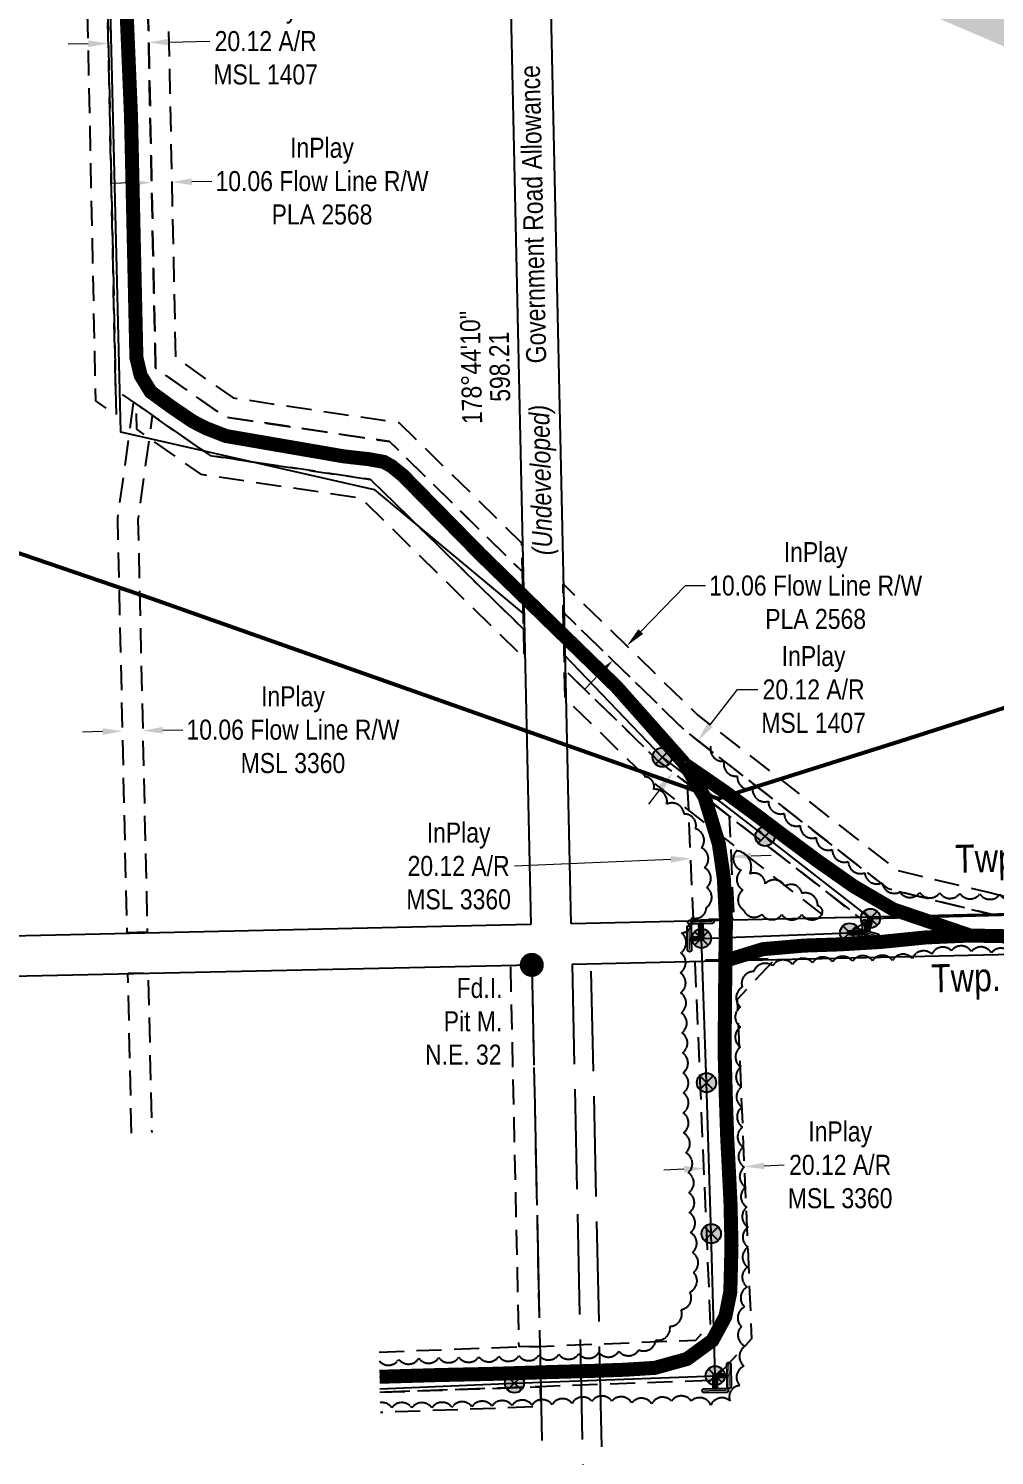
# Model space of a CAD drawing. Extents: x 601495 to 607119, y 5883555 to 5886722.
# Drawn here: x 605808 to 606290, y 5884890 to 5885603 of the extents above; entities that cross this region are included whole.
import ezdxf
from ezdxf.enums import TextEntityAlignment as Align

# ---------------------------------------------------------------- set-up
doc = ezdxf.new("R2010")
doc.units = 0
doc.header["$LTSCALE"] = 5
doc.header["$PDMODE"] = 34
doc.header["$PDSIZE"] = 0.03
for name, pattern in [('0', [1, 1, 0]), ('DASHDOT2', [12.7, 6.35, -3.175, 0, -3.175]), ('foc-ACCESSROAD', [3.75, 2.5, -1.25]), ('foc-FLOWLINE', [3.75, 2.5, -1.25]), ('foc-UNSURVEYED', [12.5, 10, -2.5]), ('POWERLINE5', [7.8, 2.4, -0.6, 0.6, -0.6, 0.6, -0.6, 2.4])]:
    doc.linetypes.add(name, pattern=pattern)
doc.layers.get('Defpoints').update_dxf_attribs({"color": 9})
for name, color, linetype in [('AS-POWER', 104, 'foc-POWER'), ('AS-POWER-EXISTING', 72, 'POWERLINE5'), ('AS-ROADS', 254, 'Continuous'), ('AS-SYMBOL', 7, 'Continuous'), ('AS-WILDLIFE', 131, 'DASHDOT2'), ('C-AR', 13, 'foc-ACCESSROAD'), ('C-FLOWLINE', 13, 'foc-FLOWLINE'), ('C-WS', 13, 'foc-ACCESSROAD'), ('D-TXT', 6, 'Continuous'), ('F-EZE', 190, 'foc-FLOWLINE'), ('L-BD', 7, 'Continuous'), ('L-MON', 1, 'Continuous'), ('L-MON-T', 1, 'Continuous'), ('L-ROAD-T', 7, 'Continuous'), ('L-SEC', 7, 'Continuous'), ('L-USEC', 7, 'foc-UNSURVEYED'), ('P-BUFFER-H 30m', 51, 'Continuous'), ('T-BUSH', 110, '0')]:
    doc.layers.add(name, color=color, linetype=linetype)
for name, color, linetype, lineweight in [('C-AR-T', 13, 'Continuous', 9), ('C-FLOWLINE-T', 13, 'Continuous', 9), ('T-TEXT', 48, 'Continuous', 18)]:
    doc.layers.add(name, color=color, linetype=linetype, lineweight=lineweight)
doc.styles.add('80CG', font='ARIALN.TTF', dxfattribs={"height": 10})
doc.styles.add('80L', font='ARIALN.TTF', dxfattribs={"height": 10})
doc.styles.add('80LS', font='ARIALNI.TTF', dxfattribs={"height": 10})
doc.styles.add('foc-LtypeFont', font='ARIALN.TTF', dxfattribs={"height": 7.35})
doc.linetypes.add('foc-POWER', pattern='A,6,-1,["P",foc-LtypeFont,S=0.2,R=0,X=-0.625,Y=-0.75],-1.24,4', length=12.24)
doc.dimstyles.new('Compass 5 000', dxfattribs={"dimscale": 5, "dimtxt": 9, "dimasz": 2, "dimexe": 0.2, "dimexo": 0.0625, "dimgap": 0.5, "dimtad": 0, "dimtih": 1, "dimtoh": 1, "dimzin": 0, "dimdsep": 46, "dimtxsty": '80CG', "dimcen": 0.1, "dimse1": 1, "dimse2": 1, "dimclrd": 256, "dimclrt": 256, "dimaunit": 1, "dimadec": 4, "dimazin": 0, "dimtfac": 0.06, "dimtofl": 0, "dimtmove": 0, "dimatfit": 1, "dimfxl": 0.2, "dimtolj": 1, "dimtzin": 0, "dimlwd": -1, "dimarcsym": 0})

# ---------------------------------------------------------------- blocks, each defined once
blk = doc.blocks.new('*D394')
at = {"layer": 'C-AR-T', "transparency": 16777216}
for p, q in [((606135.22, 5885032.98), (606125.23, 5885032.55)), ((606175.3, 5885034.69), (606185.29, 5885035.12))]:
    blk.add_line(p, q, dxfattribs=at)
for points in [[(606135.15, 5885034.65), (606135.29, 5885031.32), (606145.21, 5885033.41)], [(606175.23, 5885036.35), (606175.37, 5885033.02), (606165.31, 5885034.26)]]:
    blk.add_solid(points, dxfattribs=at)
at = {"layer": 'Defpoints', "color": 0, "transparency": 16777216}
for p in [(606165.11, 5885038.95), (606145.01, 5885038.09), (606165.31, 5885034.26)]:
    blk.add_point(p, dxfattribs=at)
at = {"layer": 'C-AR-T', "transparency": 16777216, "insert": (606213.2, 5885035.12), "char_height": 10, "attachment_point": 5, "style": '80CG'}
blk.add_mtext('\\A1;InPlay\\P20.12 A/R\\PMSL 3360', dxfattribs=at)
blk = doc.blocks.new('*D416')
at = {"layer": 'C-AR-T', "transparency": 16777216}
for p, q in [((606148.32, 5885254.87), (606162.02, 5885272.47)), ((606162.02, 5885272.47), (606172.02, 5885272.47)), ((606123.66, 5885223.21), (606117.52, 5885215.32))]:
    blk.add_line(p, q, dxfattribs=at)
for points in [[(606147.01, 5885255.9), (606149.64, 5885253.85), (606142.18, 5885246.98)], [(606122.35, 5885224.23), (606124.98, 5885222.18), (606129.81, 5885231.1)]]:
    blk.add_solid(points, dxfattribs=at)
at = {"layer": 'Defpoints', "color": 0, "transparency": 16777216}
for p in [(606142.18, 5885246.98), (606143.64, 5885245.84), (606131.27, 5885229.96)]:
    blk.add_point(p, dxfattribs=at)
at = {"layer": 'C-AR-T', "transparency": 16777216, "insert": (606199.94, 5885272.47), "char_height": 10, "attachment_point": 5, "style": '80CG'}
blk.add_mtext('\\A1;InPlay\\P20.12 A/R\\PMSL 1407', dxfattribs=at)
blk = doc.blocks.new('*D417')
at = {"layer": 'C-AR-T', "transparency": 16777216}
for p, q in [((605837.88, 5885594.93), (605827.88, 5885594.72)), ((605878, 5885595.78), (605898.5, 5885596.21))]:
    blk.add_line(p, q, dxfattribs=at)
for points in [[(605837.85, 5885596.6), (605837.92, 5885593.26), (605847.88, 5885595.14)], [(605877.97, 5885597.44), (605878.04, 5885594.11), (605868.01, 5885595.57)]]:
    blk.add_solid(points, dxfattribs=at)
at = {"layer": 'Defpoints', "color": 0, "transparency": 16777216}
for p in [(605847.84, 5885596.95), (605867.97, 5885597.37), (605868.01, 5885595.57)]:
    blk.add_point(p, dxfattribs=at)
at = {"layer": 'C-AR-T', "transparency": 16777216, "insert": (605926.41, 5885596.21), "char_height": 10, "attachment_point": 5, "style": '80CG'}
blk.add_mtext('\\A1;InPlay\\P20.12 A/R\\PMSL 1407', dxfattribs=at)
blk = doc.blocks.new('*D419')
at = {"layer": 'C-FLOWLINE-T', "transparency": 16777216}
for p, q in [((605844.99, 5885251.5), (605834.99, 5885251.27)), ((605875.04, 5885252.18), (605885.04, 5885252.4))]:
    blk.add_line(p, q, dxfattribs=at)
for points in [[(605844.95, 5885253.17), (605845.03, 5885249.83), (605854.99, 5885251.73)], [(605875, 5885253.84), (605875.08, 5885250.51), (605865.04, 5885251.95)]]:
    blk.add_solid(points, dxfattribs=at)
at = {"layer": 'Defpoints', "color": 0, "transparency": 16777216}
for p in [(605854.4, 5885278.03), (605864.45, 5885278.26), (605865.04, 5885251.95)]:
    blk.add_point(p, dxfattribs=at)
at = {"layer": 'C-FLOWLINE-T', "transparency": 16777216, "insert": (605940.04, 5885252.4), "char_height": 10, "attachment_point": 5, "style": '80CG'}
blk.add_mtext('\\A1;InPlay\\P10.06 Flow Line R/W\\PMSL 3360', dxfattribs=at)
blk = doc.blocks.new('*D420')
at = {"layer": 'C-AR-T', "transparency": 16777216}
for p, q in [((606168.71, 5885189.4), (606178.7, 5885189.82)), ((606128.63, 5885187.69), (606050.63, 5885184.36))]:
    blk.add_line(p, q, dxfattribs=at)
for points in [[(606128.55, 5885189.35), (606128.7, 5885186.02), (606138.62, 5885188.11)], [(606168.64, 5885191.06), (606168.78, 5885187.73), (606158.72, 5885188.97)]]:
    blk.add_solid(points, dxfattribs=at)
at = {"layer": 'Defpoints', "color": 0, "transparency": 16777216}
for p in [(606158.72, 5885188.97), (606138.96, 5885179.99), (606159.06, 5885180.84)]:
    blk.add_point(p, dxfattribs=at)
at = {"layer": 'C-AR-T', "transparency": 16777216, "insert": (606022.73, 5885184.36), "char_height": 10, "attachment_point": 5, "style": '80CG'}
blk.add_mtext('\\A1;InPlay\\P20.12 A/R\\PMSL 3360', dxfattribs=at)
blk = doc.blocks.new('*D421')
at = {"layer": 'C-FLOWLINE-T', "transparency": 16777216}
for p, q in [((606113.67, 5885301.46), (606135.97, 5885324.37)), ((606135.97, 5885324.37), (606145.97, 5885324.37)), ((606092.69, 5885279.93), (606085.71, 5885272.76))]:
    blk.add_line(p, q, dxfattribs=at)
for points in [[(606112.47, 5885302.63), (606114.86, 5885300.3), (606106.69, 5885294.3)], [(606091.49, 5885281.09), (606093.88, 5885278.76), (606099.67, 5885287.09)]]:
    blk.add_solid(points, dxfattribs=at)
at = {"layer": 'Defpoints', "color": 0, "transparency": 16777216}
for p in [(606106.69, 5885294.3), (606124.7, 5885276.75), (606117.68, 5885269.54)]:
    blk.add_point(p, dxfattribs=at)
at = {"layer": 'C-FLOWLINE-T', "transparency": 16777216, "insert": (606200.97, 5885324.37), "char_height": 10, "attachment_point": 5, "style": '80CG'}
blk.add_mtext('\\A1;InPlay\\P10.06 Flow Line R/W\\PPLA 2568', dxfattribs=at)
blk = doc.blocks.new('*D422')
at = {"layer": 'C-FLOWLINE-T', "transparency": 16777216}
for p, q in [((605859.48, 5885525.45), (605849.48, 5885525.24)), ((605889.54, 5885526.09), (605899.54, 5885526.3))]:
    blk.add_line(p, q, dxfattribs=at)
for points in [[(605859.45, 5885527.12), (605859.52, 5885523.79), (605869.48, 5885525.66)], [(605889.51, 5885527.75), (605889.58, 5885524.42), (605879.54, 5885525.88)]]:
    blk.add_solid(points, dxfattribs=at)
at = {"layer": 'Defpoints', "color": 0, "transparency": 16777216}
for p in [(605869.46, 5885526.54), (605879.53, 5885526.75), (605879.54, 5885525.88)]:
    blk.add_point(p, dxfattribs=at)
at = {"layer": 'C-FLOWLINE-T', "transparency": 16777216, "insert": (605954.54, 5885526.3), "char_height": 10, "attachment_point": 5, "style": '80CG'}
blk.add_mtext('\\A1;InPlay\\P10.06 Flow Line R/W\\PPLA 2568', dxfattribs=at)
blk = doc.blocks.new('fdia')
at = {"color": 255, "const_width": 1}
blk.add_lwpolyline([(-0.5, 0, 1), (0.5, 0, 1)], format="xyb", close=True, dxfattribs=at)
blk = doc.blocks.new('Fdiaa')
blk.add_blockref('fdia', (0, 0))
blk = doc.blocks.new('fdib')
at = {"color": 1, "const_width": 1.6}
blk.add_lwpolyline([(-0.4, 0, 1), (0.4, 0, 1)], format="xyb", close=True, dxfattribs=at)
at = {"color": 1}
blk.add_circle((0, 0), 0.8, dxfattribs=at)
blk = doc.blocks.new('Fdibb')
blk.add_blockref('fdib', (0, 0))
blk = doc.blocks.new('fdicc')
for name in ['Fdibb', 'Fdiaa']:
    blk.add_blockref(name, (0, 0))
blk = doc.blocks.new('FDI')
blk.add_blockref('fdicc', (0, 0))
blk = doc.blocks.new('POWERPOLE')
h = blk.add_hatch(color=255)
edge = h.paths.add_edge_path()
edge.add_arc((0, 0), 0.96, 0, 360)
at = {"linetype": 'Continuous'}
for p, q in [((0.68, -0.68), (-0.68, 0.68)), ((-0.68, -0.68), (0.68, 0.68))]:
    blk.add_line(p, q, dxfattribs=at)
blk.add_circle((0, 0), 0.96, dxfattribs=at)
blk = doc.blocks.new('*U444')
h = blk.add_hatch(color=255)
h.dxf.hatch_style = 1
edge = h.paths.add_edge_path()
edge.add_arc((-1.49, 0.01), 0.2, 89.7849, 269.7849, ccw=False)
edge.add_line((-1.49, 0.21), (-0.2, 0.2))
edge.add_line((-0.2, 0.2), (-0.2, -0.2))
edge.add_line((-0.2, -0.2), (-1.49, -0.19))
h = blk.add_hatch(color=255)
h.dxf.hatch_style = 1
edge = h.paths.add_edge_path()
edge.add_arc((0, -1.1), 0.2, 179.7849, 359.7849, ccw=False)
edge.add_line((-0.2, -1.1), (-0.2, 0.2))
edge.add_line((-0.2, 0.2), (-0.2, 1.1))
edge.add_arc((0, 1.1), 0.2, -0.2151, 179.7849, ccw=False)
edge.add_line((0.2, 1.1), (0.2, -1.1))
at = {"color": 255, "flags": 128}
blk.add_lwpolyline([(-1.49, -0.19, -1), (-1.49, 0.21), (-0.2, 0.2), (-0.2, -0.2)], format="xyb", close=True, dxfattribs=at)
at = {"color": 72, "const_width": 0.1, "flags": 128}
for points in [[(-1.49, 0.01), (0, 0)], [(0, -1.1), (0, 1.1)]]:
    blk.add_lwpolyline(points, dxfattribs=at)
at = {"color": 255}
blk.add_lwpolyline([(0.2, -1.1, -1), (-0.2, -1.1), (-0.2, 0.2), (-0.2, 1.1, -1), (0.2, 1.1)], format="xyb", close=True, dxfattribs=at)
blk = doc.blocks.new('*U445')
h = blk.add_hatch(color=255)
h.dxf.hatch_style = 1
edge = h.paths.add_edge_path()
edge.add_arc((0.39, 1.46), 0.2, -15.0268, 164.9732, ccw=False)
edge.add_line((0.58, 1.41), (0.25, 0.14))
edge.add_line((0.25, 0.14), (-0.14, 0.25))
edge.add_line((-0.14, 0.25), (0.2, 1.51))
h = blk.add_hatch(color=255)
h.dxf.hatch_style = 1
edge = h.paths.add_edge_path()
edge.add_arc((-1.06, 0.29), 0.2, 74.9732, 254.9732, ccw=False)
edge.add_line((-1.01, 0.48), (0.25, 0.14))
edge.add_line((0.25, 0.14), (1.11, -0.09))
edge.add_arc((1.06, -0.29), 0.2, -105.0268, 74.9732, ccw=False)
edge.add_line((1.01, -0.48), (-1.11, 0.09))
at = {"color": 255, "flags": 128}
blk.add_lwpolyline([(0.2, 1.51, -1), (0.58, 1.41), (0.25, 0.14), (-0.14, 0.25)], format="xyb", close=True, dxfattribs=at)
at = {"color": 72, "const_width": 0.1, "flags": 128}
for points in [[(0.39, 1.46), (0, 0)], [(-1.06, 0.29), (1.06, -0.29)]]:
    blk.add_lwpolyline(points, dxfattribs=at)
at = {"color": 255}
blk.add_lwpolyline([(-1.11, 0.09, -1), (-1.01, 0.48), (0.25, 0.14), (1.11, -0.09, -1), (1.01, -0.48)], format="xyb", close=True, dxfattribs=at)
blk = doc.blocks.new('*U443')
h = blk.add_hatch(color=255)
h.dxf.hatch_style = 1
edge = h.paths.add_edge_path()
edge.add_arc((1.1, 0.04), 0.2, -88.022, 91.978, ccw=False)
edge.add_line((1.11, -0.16), (-0.19, -0.21))
edge.add_line((-0.19, -0.21), (-1.09, -0.24))
edge.add_arc((-1.1, -0.04), 0.2, 91.978, 271.978, ccw=False)
edge.add_line((-1.11, 0.16), (1.09, 0.24))
h = blk.add_hatch(color=255)
h.dxf.hatch_style = 1
edge = h.paths.add_edge_path()
edge.add_arc((0.06, -1.66), 0.2, -178.022, 1.978, ccw=False)
edge.add_line((-0.14, -1.66), (-0.19, -0.21))
edge.add_line((-0.19, -0.21), (0.21, -0.19))
edge.add_line((0.21, -0.19), (0.26, -1.65))
at = {"color": 255}
blk.add_lwpolyline([(1.09, 0.24, -1), (1.11, -0.16), (-0.19, -0.21), (-1.09, -0.24, -1), (-1.11, 0.16)], format="xyb", close=True, dxfattribs=at)
at = {"color": 72, "const_width": 0.1, "flags": 128}
for points in [[(1.1, 0.04), (-1.1, -0.04)], [(0.06, -1.66), (0, 0)]]:
    blk.add_lwpolyline(points, dxfattribs=at)
at = {"color": 255, "flags": 128}
blk.add_lwpolyline([(0.26, -1.65, -1), (-0.14, -1.66), (-0.19, -0.21), (0.21, -0.19)], format="xyb", close=True, dxfattribs=at)
blk = doc.blocks.new('*U442')
h = blk.add_hatch(color=255)
h.dxf.hatch_style = 1
edge = h.paths.add_edge_path()
edge.add_arc((-0.03, 1.1), 0.2, 1.3331, 181.3331, ccw=False)
edge.add_line((0.17, 1.1), (0.2, -0.2))
edge.add_line((0.2, -0.2), (0.23, -1.1))
edge.add_arc((0.03, -1.1), 0.2, -178.6669, 1.3331, ccw=False)
edge.add_line((-0.17, -1.1), (-0.23, 1.1))
h = blk.add_hatch(color=255)
h.dxf.hatch_style = 1
edge = h.paths.add_edge_path()
edge.add_arc((1.21, 0.03), 0.2, -88.6669, 91.3331, ccw=False)
edge.add_line((1.22, -0.17), (0.2, -0.2))
edge.add_line((0.2, -0.2), (0.2, 0.2))
edge.add_line((0.2, 0.2), (1.21, 0.23))
at = {"color": 255}
blk.add_lwpolyline([(-0.23, 1.1, -1), (0.17, 1.1), (0.2, -0.2), (0.23, -1.1, -1), (-0.17, -1.1)], format="xyb", close=True, dxfattribs=at)
at = {"color": 72, "const_width": 0.1, "flags": 128}
for points in [[(-0.03, 1.1), (0.03, -1.1)], [(1.21, 0.03), (0, 0)]]:
    blk.add_lwpolyline(points, dxfattribs=at)
at = {"color": 255, "flags": 128}
blk.add_lwpolyline([(1.21, 0.23, -1), (1.22, -0.17), (0.2, -0.2), (0.2, 0.2)], format="xyb", close=True, dxfattribs=at)
blk = doc.blocks.new('*U441')
h = blk.add_hatch(color=255)
h.dxf.hatch_style = 1
edge = h.paths.add_edge_path()
edge.add_arc((-1.39, -0.03), 0.2, 91.1727, 271.1727, ccw=False)
edge.add_line((-1.39, 0.17), (-0.2, 0.2))
edge.add_line((-0.2, 0.2), (-0.2, -0.2))
edge.add_line((-0.2, -0.2), (-1.38, -0.23))
h = blk.add_hatch(color=255)
h.dxf.hatch_style = 1
edge = h.paths.add_edge_path()
edge.add_arc((0.02, -1.1), 0.2, -178.8273, 1.1727, ccw=False)
edge.add_line((-0.18, -1.1), (-0.2, 0.2))
edge.add_line((-0.2, 0.2), (-0.22, 1.1))
edge.add_arc((-0.02, 1.1), 0.2, 1.1727, 181.1727, ccw=False)
edge.add_line((0.18, 1.1), (0.22, -1.1))
at = {"color": 255, "flags": 128}
blk.add_lwpolyline([(-1.38, -0.23, -1), (-1.39, 0.17), (-0.2, 0.2), (-0.2, -0.2)], format="xyb", close=True, dxfattribs=at)
at = {"color": 72, "const_width": 0.1, "flags": 128}
for points in [[(-1.39, -0.03), (0, 0)], [(0.02, -1.1), (-0.02, 1.1)]]:
    blk.add_lwpolyline(points, dxfattribs=at)
at = {"color": 255}
blk.add_lwpolyline([(0.22, -1.1, -1), (-0.18, -1.1), (-0.2, 0.2), (-0.22, 1.1, -1), (0.18, 1.1)], format="xyb", close=True, dxfattribs=at)
blk = doc.blocks.new('*U440')
h = blk.add_hatch(color=255)
h.dxf.hatch_style = 1
edge = h.paths.add_edge_path()
edge.add_arc((-0.01, 1.49), 0.2, 0.2926, 180.2926, ccw=False)
edge.add_line((0.19, 1.49), (0.2, 0.2))
edge.add_line((0.2, 0.2), (-0.2, 0.2))
edge.add_line((-0.2, 0.2), (-0.21, 1.49))
h = blk.add_hatch(color=255)
h.dxf.hatch_style = 1
edge = h.paths.add_edge_path()
edge.add_arc((-1.1, -0.01), 0.2, 90.2926, 270.2926, ccw=False)
edge.add_line((-1.1, 0.19), (0.2, 0.2))
edge.add_line((0.2, 0.2), (1.1, 0.21))
edge.add_arc((1.1, 0.01), 0.2, -89.7074, 90.2926, ccw=False)
edge.add_line((1.1, -0.19), (-1.1, -0.21))
at = {"color": 255, "flags": 128}
blk.add_lwpolyline([(-0.21, 1.49, -1), (0.19, 1.49), (0.2, 0.2), (-0.2, 0.2)], format="xyb", close=True, dxfattribs=at)
at = {"color": 72, "const_width": 0.1, "flags": 128}
for points in [[(-0.01, 1.49), (0, 0)], [(-1.1, -0.01), (1.1, 0.01)]]:
    blk.add_lwpolyline(points, dxfattribs=at)
at = {"color": 255}
blk.add_lwpolyline([(-1.1, -0.21, -1), (-1.1, 0.19), (0.2, 0.2), (1.1, 0.21, -1), (1.1, -0.19)], format="xyb", close=True, dxfattribs=at)

msp = doc.modelspace()

# ---------------------------------------------------------------- hatches: boundary and pattern name
at = {"layer": 'P-BUFFER-H 30m'}
h = msp.add_hatch(color=256, dxfattribs=at)
h.dxf.hatch_style = 1
edge = h.paths.add_edge_path()
edge.add_line((606685.606, 5885168.999), (606678.468, 5885491.845))
edge.add_arc((606648.487, 5885491.182), 29.988, 1.2667, 66.81926)
edge.add_line((606660.291, 5885518.749), (606065.276, 5885773.536))
edge.add_line((606065.276, 5885773.536), (606067.094, 5885691.204))
edge.add_line((606067.094, 5885691.204), (606609.203, 5885459.071))
edge.add_line((606609.203, 5885459.071), (606615.651, 5885167.449))
edge.add_line((606615.651, 5885167.449), (606685.606, 5885168.999))

# ---------------------------------------------------------------- linework, layer by layer
at = {"layer": 'AS-POWER', "flags": 128}
for points in [[(604433.901, 5885693.12), (604487.971, 5885691.961), (604669.212, 5885697.007), (604930.537, 5885702.542), (605003.563, 5885702.707), (605105.268, 5885704.215), (605170.328, 5885704.326), (605402.933, 5885710.222), (605519.428, 5885712.054), (605610.339, 5885713.272), (605711.32, 5885715.112), (605778.692, 5885697.649), (605843.241, 5885681.156), (605847.498, 5885666.572), (605853.922, 5885401.195), (605980.58, 5885372.45), (606054.904, 5885310.493)], [(606075.469, 5885289.762), (606124.381, 5885238.676), (606175.704, 5885199.175), (606228.339, 5885158.244)], [(606228.339, 5885158.244), (606313.557, 5885160.326), (606411.592, 5885162.394), (606513.465, 5885164.788), (606596.215, 5885166.498), (606670.901, 5885167.941), (606761.828, 5885169.591), (606845.615, 5885171.287), (606962.308, 5885173.342), (606984.603, 5885173.91)], [(605983.427, 5884923.271), (606050.602, 5884926.16), (606150.818, 5884929.895), (606148.855, 5885000.789), (606146.466, 5885076.227), (606143.963, 5885148.234), (606217.937, 5885151.052), (606228.339, 5885158.244)]]:
    msp.add_lwpolyline(points, dxfattribs=at)
at = {"layer": 'AS-ROADS', "flags": 128}
for points, const_width in [([(606135.227, 5885235.865), (606101.52, 5885273.876), (606033.678, 5885339.944), (605994.947, 5885379.39), (605989.188, 5885384.062), (605985.434, 5885386.146), (605977.786, 5885387.536), (605965.41, 5885388.926), (605906.611, 5885399.087), (605896.376, 5885403.09), (605889.923, 5885406.426), (605879.466, 5885413.542), (605869.021, 5885421.148), (605863.994, 5885429.36), (605861.879, 5885438.263), (605859.182, 5885558.854), (605855.257, 5885651.84), (605854.525, 5885659.903)], 6.997), ([(606135.227, 5885235.865), (606145.526, 5885218.783), (606152.659, 5885195.354), (606155.113, 5885178.401), (606156.198, 5885157.871), (606155.894, 5885136.79), (606155.505, 5885091.941), (606156.118, 5885069.3), (606156.79, 5885049.348), (606158.453, 5885016.443), (606158.956, 5884994.975), (606158.368, 5884971.688), (606155.904, 5884959.426), (606149.401, 5884947.483), (606136.755, 5884938.26), (606120.683, 5884933.808), (606105.713, 5884932.872), (606090.065, 5884932.306), (606068.048, 5884931.706), (606039.372, 5884930.808), (606011.93, 5884930.198), (605983.292, 5884929.362)], 7), ([(606277.566, 5885149.859), (606239.66, 5885162.759), (606220.087, 5885174.194), (606201.542, 5885187.211), (606183.031, 5885201.01), (606170.358, 5885210.614), (606155.559, 5885221.497), (606135.401, 5885235.343)], 7), ([(606155.631, 5885137.021), (606174.591, 5885142.86), (606195.033, 5885144.641), (606213.023, 5885145.259), (606233.66, 5885146.486), (606256.101, 5885148.74), (606277.556, 5885149.668), (606298.824, 5885149.273)], 7)]:
    msp.add_lwpolyline(points, dxfattribs=dict(at, const_width=const_width))
for points in [[(606135.227, 5885235.865), (606145.526, 5885218.783), (606152.659, 5885195.354), (606155.113, 5885178.401), (606156.198, 5885157.871), (606155.894, 5885136.79), (606155.505, 5885091.941), (606156.118, 5885069.3), (606156.79, 5885049.348), (606158.453, 5885016.443), (606158.956, 5884994.975), (606158.368, 5884971.688), (606155.904, 5884959.426), (606149.401, 5884947.483), (606136.755, 5884938.26), (606120.683, 5884933.808), (606105.713, 5884932.872), (606090.065, 5884932.306), (606068.048, 5884931.706), (606039.372, 5884930.808), (606011.93, 5884930.198), (605983.292, 5884929.362)], [(606277.566, 5885149.859), (606239.66, 5885162.759), (606220.087, 5885174.194), (606201.542, 5885187.211), (606183.031, 5885201.01), (606170.358, 5885210.614), (606155.559, 5885221.497), (606135.401, 5885235.343)]]:
    msp.add_lwpolyline(points, dxfattribs=at)
at = {"layer": 'AS-WILDLIFE', "const_width": 1.999, "flags": 128}
msp.add_lwpolyline([(606597.047, 5885396.574), (606505.885, 5885360.007), (606413.26, 5885315.507), (606326.76, 5885273.507), (606244.135, 5885247.007), (606152.259, 5885218.007), (605869.197, 5885318.007), (605782.947, 5885347.507), (605583.572, 5885415.507), (605556.76, 5885439.007), (605094.947, 5885512.507), (605092.572, 5885513.007), (604624.447, 5885599.507), (604583.822, 5885518.507), (604526.884, 5885357.007), (604517.259, 5885222.507), (604516.635, 5885216.507), (604515.572, 5885210.007), (604514.135, 5885203.507), (604512.197, 5885197.507), (604509.885, 5885191.007), (604507.197, 5885185.507), (604504.134, 5885179.507), (604500.634, 5885174.007), (604496.885, 5885168.507), (604492.697, 5885163.507), (604488.259, 5885159.007), (604483.447, 5885154.507), (604482.572, 5885153.507), (604348.306, 5885038.39)], dxfattribs=at)
at = {"layer": 'C-AR', "flags": 128}
for points in [[(606289.078, 5885160.214), (606222.793, 5885158.746), (606122.263, 5885236.976), (606075.629, 5885282.39), (606075.004, 5885311.107), (606135.517, 5885252.169), (606237.28, 5885172.923), (606289.078, 5885160.214)], [(606160.037, 5885157.95), (606139.921, 5885157.501), (606137.584, 5885212.349), (606137.027, 5885225.465), (606157.853, 5885209.234), (606158.411, 5885196.115), (606160.037, 5885157.95)]]:
    msp.add_lwpolyline(points, close=True, dxfattribs=at)
at = {"layer": 'C-FLOWLINE', "flags": 128}
for points in [[(605876.769, 5885657.344), (605881.394, 5885438.216), (605910.144, 5885418.124), (605992.948, 5885405.811), (606054.134, 5885345.833), (606054.447, 5885331.452), (605988.24, 5885396.335), (605906.319, 5885408.516), (605871.439, 5885432.894), (605866.706, 5885657.13), (605876.769, 5885657.344)], [(605867.314, 5885151.287), (605857.253, 5885151.056), (605852.599, 5885357.872), (605860.513, 5885415.965), (605861.746, 5885415.105), (605869.778, 5885409.493), (605868.224, 5885398.085), (605862.67, 5885357.312), (605867.314, 5885151.287)], [(606288.66, 5885170.922), (606328.132, 5885161.079), (606289.078, 5885160.214), (606237.28, 5885172.923), (606135.517, 5885252.169), (606075.004, 5885311.107), (606074.868, 5885325.294), (606142.141, 5885259.768), (606241.748, 5885182.201), (606288.66, 5885170.922)]]:
    msp.add_lwpolyline(points, close=True, dxfattribs=at)
at = {"layer": 'C-WS', "flags": 128}
msp.add_lwpolyline([(605904.984, 5885779.95), (605907.558, 5885657.994), (605876.769, 5885657.344), (605866.706, 5885657.13), (605871.439, 5885432.894), (605906.319, 5885408.516), (605988.24, 5885396.335), (606054.447, 5885331.452), (606055.074, 5885302.69), (605978.825, 5885377.383), (605898.672, 5885389.302), (605898.202, 5885389.614), (605861.747, 5885415.108), (605854.352, 5885420.277), (605851.528, 5885422.25), (605846.58, 5885656.706), (605842.579, 5885656.621), (605836.577, 5885656.494), (605785.601, 5885655.419), (605784.162, 5885723.743), (605783.984, 5885732.208), (605783.941, 5885734.161), (605783.856, 5885738.21), (605783.497, 5885755.122), (605783.323, 5885763.344), (605783.276, 5885765.601), (605783.102, 5885773.825), (605783.027, 5885777.376), (605904.984, 5885779.95)], close=True, dxfattribs=at)
for points in [[(605983.019, 5884941.729), (606052.923, 5884944.314), (606062.926, 5884944.543), (606093.069, 5884945.766), (606141.149, 5884947.718), (606148.523, 5884955.699), (606140.778, 5885137.406), (606180.994, 5885138.305), (606161.75, 5885117.779), (606168.976, 5884948.289), (606149.751, 5884927.482), (606093.516, 5884925.499), (606063.37, 5884924.418), (605983.464, 5884921.607)], [(605859.453, 5885051.017), (605857.668, 5885130.952), (605867.739, 5885131.183), (605869.508, 5885051.247)]]:
    msp.add_lwpolyline(points, dxfattribs=at)
at = {"layer": 'F-EZE', "flags": 128}
for points in [[(605851.528, 5885422.25), (605851.796, 5885409.566), (605841.609, 5885416.685), (605836.577, 5885656.494), (605842.579, 5885656.621), (605846.58, 5885656.706), (605851.528, 5885422.25)], [(606055.074, 5885302.69), (606055.388, 5885288.243), (605974.146, 5885367.964), (605894.344, 5885379.83), (605862.015, 5885402.424), (605861.851, 5885410.153), (605861.747, 5885415.108), (605898.202, 5885389.614), (605898.672, 5885389.302), (605978.825, 5885377.383), (606055.074, 5885302.69)], [(606222.793, 5885158.746), (606206.646, 5885158.388), (606115.679, 5885229.422), (606075.942, 5885268.043), (606075.629, 5885282.39), (606122.263, 5885236.976), (606222.793, 5885158.746)], [(606063.202, 5884944.554), (606052.923, 5884944.314), (606048.724, 5885134.775), (606059.252, 5885135.006), (606063.202, 5884944.554)]]:
    msp.add_lwpolyline(points, close=True, dxfattribs=at)
msp.add_lwpolyline([(605983.464, 5884921.607), (606063.37, 5884924.418), (606063.59, 5884914.415), (605983.687, 5884911.533)], dxfattribs=at)
at = {"layer": 'L-SEC'}
for p, q in [((606038.836, 5886060.07), (606058.808, 5885155.113)), ((606078.915, 5885155.559), (606058.943, 5886060.514)), ((606884.641, 5885173.408), (606078.915, 5885155.559)), ((606058.808, 5885155.113), (605252.63, 5885137.455)), ((606079.359, 5885135.451), (606885.086, 5885153.301)), ((605253.07, 5885117.348), (606059.252, 5885135.006))]:
    msp.add_line(p, q, dxfattribs=at)
at = {"layer": 'L-USEC'}
for p, q in [((606059.252, 5885135.006), (606076.441, 5884331.411)), ((606079.359, 5885135.451), (606096.544, 5884331.854)), ((606106.596, 5884332.085), (606088.884, 5885135.662))]:
    msp.add_line(p, q, dxfattribs=at)
at = {"layer": 'T-BUSH', "flags": 128}
for points in [[(606148.559, 5885244.214, 0.5205671), (606155.219, 5885236.759, 0.5205671), (606161.878, 5885229.304, 0.5205671), (606169.472, 5885222.854, 0.5205671), (606177.384, 5885216.744, 0.5205671), (606185.295, 5885210.634, 0.5205671), (606193.259, 5885204.593, 0.5205671), (606201.253, 5885198.592, 0.5205671), (606209.248, 5885192.592, 0.5205671), (606217.243, 5885186.592, 0.5205671), (606225.486, 5885180.97, 0.5205671), (606234.174, 5885176.026, 0.5205671), (606242.953, 5885171.41, 0.5205671), (606252.946, 5885171.178, 0.5205671), (606262.939, 5885170.945, 0.5205671), (606272.933, 5885170.712, 0.5205671), (606282.926, 5885170.479, 0.5205671), (606292.919, 5885170.247, 0.5205671), (606302.911, 5885170.193, 0.5205671), (606312.896, 5885170.65, 0.5205671), (606322.882, 5885171.106, 0.5205671), (606332.867, 5885171.563, 0.5205671), (606342.853, 5885172.02, 0.5205671), (606352.844, 5885172.304, 0.5205671), (606362.838, 5885172.471, 0.5205671), (606372.833, 5885172.638, 0.5205671), (606382.828, 5885172.805, 0.5205671), (606392.822, 5885172.972, 0.5205671), (606402.792, 5885173.612, 0.5205671), (606412.747, 5885174.512, 0.5205671), (606422.729, 5885174.132, 0.5205671), (606432.718, 5885174.182, 0.5205671), (606442.71, 5885174.482, 0.5205671), (606451.861, 5885176.29, 0.5205671), (606450.286, 5885185.964, 0.5205671), (606450.019, 5885195.78, 0.5205671), (606448.917, 5885205.457, 0.5205671), (606452.869, 5885212.556, 0.5205671), (606461.188, 5885218.098, 0.5205671), (606470.049, 5885222.626, 0.5205671), (606478.867, 5885227.227, 0.5205671), (606487.139, 5885232.839, 0.5205671), (606494.1, 5885226.307, 0.5205671), (606500.984, 5885219.059, 0.5205671), (606505.296, 5885210.205, 0.5205671), (606500.638, 5885204.375, 0.5205671), (606491.412, 5885200.53, 0.5205671), (606482.185, 5885196.684, 0.5205671), (606475.949, 5885188.884, 0.5205671), (606473.69, 5885179.767, 0.5205671), (606480.071, 5885175.736, 0.5205671), (606489.862, 5885177.752, 0.5205671), (606499.652, 5885179.768, 0.5205671), (606509.565, 5885179.777, 0.5205671), (606519.528, 5885178.962, 0.5205671), (606529.377, 5885177.342, 0.5205671), (606539.225, 5885175.853, 0.5205671), (606549.221, 5885175.892, 0.5205671), (606559.214, 5885175.791, 0.5205671), (606569.2, 5885175.351, 0.5205671), (606579.193, 5885175.428, 0.5205671), (606589.188, 5885175.595, 0.5205671), (606599.183, 5885175.762, 0.5205671), (606609.097, 5885177.038, 0.5205671), (606619.01, 5885178.32, 0.5205671), (606628.955, 5885179.298, 0.5205671), (606638.926, 5885179.95, 0.5205671), (606648.921, 5885180.067, 0.5205671), (606658.756, 5885181.269, 0.5205671), (606662.305, 5885189.774, 0.5205671), (606662.704, 5885199.594, 0.5205671), (606661.931, 5885209.557, 0.5205671), (606661.938, 5885219.553, 0.5205671), (606661.907, 5885229.549, 0.5205671), (606661.796, 5885239.544, 0.5205671), (606660.393, 5885249.31, 0.5205671), (606658.451, 5885258.981, 0.5205671), (606658.991, 5885268.862, 0.5205671), (606661.899, 5885278.338, 0.5205671), (606661.882, 5885288.334, 0.5205671), (606662.11, 5885298.326, 0.5205671), (606658.85, 5885307.152, 0.5205671), (606656.172, 5885316.406, 0.5205671), (606655.278, 5885326.362, 0.5205671), (606654.303, 5885336.31, 0.5205671), (606654.81, 5885346.206, 0.5205671), (606656.154, 5885356.088, 0.5205671), (606656.151, 5885366.084, 0.5205671), (606654.95, 5885375.971, 0.5205671), (606656.354, 5885385.334, 0.5205671), (606660.389, 5885394.338, 0.5205671), (606659.65, 5885404.307, 0.5205671), (606658.678, 5885414.147, 0.5205671), (606654.283, 5885421.827, 0.5205671), (606654.69, 5885431.815, 0.5205671), (606654.416, 5885441.781, 0.5205671), (606653.365, 5885451.721, 0.5205671), (606653.788, 5885461.665, 0.5205671), (606654.792, 5885471.61, 0.5205671), (606654.193, 5885481.588, 0.5205671), (606653.595, 5885491.566, 0.5205671), (606653.216, 5885501.549, 0.5205671), (606653.306, 5885511.545, 0.5205671), (606653.443, 5885521.538, 0.5205671), (606650.992, 5885530.013, 0.5205671), (606649.37, 5885539.252, 0.5205671), (606650.943, 5885548.738, 0.5205671), (606651.223, 5885554.133, 0.5205671)], [(605983.118, 5884937.243, 0.5032888), (605992.886, 5884938.046, 0.5205671), (606002.867, 5884938.592, 0.5205671), (606012.856, 5884938.922, 0.5205671), (606022.85, 5884939.13, 0.5205671), (606032.844, 5884939.339, 0.5205671), (606042.838, 5884939.547, 0.5205671), (606052.828, 5884939.861, 0.5205671), (606062.819, 5884940.203, 0.5205671), (606072.809, 5884940.544, 0.5205671), (606082.799, 5884940.886, 0.5205671), (606092.775, 5884941.506, 0.5205671), (606102.751, 5884942.148, 0.5205671), (606112.726, 5884942.79, 0.5205671), (606121.159, 5884947.72, 0.5205671), (606128.243, 5884954.561, 0.5205671), (606133.831, 5884962.849, 0.5205671), (606138.165, 5884971.652, 0.5205671), (606140.011, 5884981.476, 0.5205671), (606139.518, 5884991.396, 0.5205671), (606138.485, 5885001.339, 0.5205671), (606137.934, 5885011.312, 0.5205671), (606137.701, 5885021.305, 0.5205671), (606137.433, 5885031.296, 0.5205671), (606136.189, 5885041.214, 0.5205671), (606134.945, 5885051.132, 0.5205671), (606134.863, 5885061.118, 0.5205671), (606134.948, 5885071.114, 0.5205671), (606134.768, 5885081.108, 0.5205671), (606134.547, 5885091.101, 0.5205671), (606134.226, 5885101.092, 0.5205671), (606133.893, 5885111.083, 0.5205671), (606133.552, 5885121.073, 0.5205671), (606133.417, 5885131.065, 0.5205671), (606133.59, 5885141.059, 0.5205671), (606133.979, 5885151.034, 0.5205671), (606139.009, 5885158.583, 0.5205671), (606146.407, 5885163.658, 0.5205671), (606146.601, 5885173.652, 0.5205671), (606145.504, 5885183.571, 0.5205671), (606144.055, 5885193.453, 0.5205671), (606141.017, 5885202.976, 0.5205671), (606135.291, 5885210.323, 0.5205671), (606126.608, 5885215.275, 0.5205671), (606120.082, 5885222.667, 0.5205671), (606115.44, 5885228.885)], [(606985.063, 5885153.676, 0.4609246), (606975.823, 5885152.842, 0.5205671), (606965.828, 5885153.008, 0.5205671), (606955.835, 5885153.22, 0.5205671), (606945.843, 5885153.491, 0.5205671), (606935.85, 5885153.503, 0.5205671), (606925.858, 5885153.219, 0.5205671), (606915.866, 5885152.934, 0.5205671), (606910.098, 5885146.692, 0.5205671), (606906.654, 5885138.059, 0.5205671), (606897.455, 5885137.989, 0.5205671), (606887.783, 5885140.512, 0.5205671), (606878.485, 5885144.169, 0.5205671), (606869.211, 5885147.901, 0.5205671), (606859.244, 5885147.662, 0.5205671), (606849.279, 5885147.942, 0.5205671), (606839.348, 5885149.073, 0.5205671), (606829.417, 5885150.213, 0.5205671), (606819.451, 5885150.711, 0.5205671), (606809.455, 5885150.652, 0.5205671), (606799.853, 5885148.396, 0.5205671), (606795.641, 5885139.892, 0.5205671), (606789.574, 5885132, 0.5205671), (606789.034, 5885122.312, 0.5205671), (606786.143, 5885113.544, 0.5205671), (606777.177, 5885111.372, 0.5205671), (606767.185, 5885111.207, 0.5205671), (606757.211, 5885110.552, 0.5205671), (606747.445, 5885109.324, 0.5205671), (606740.348, 5885109.532, 0.5205671), (606735.79, 5885118.429, 0.5205671), (606743.516, 5885124.668, 0.5205671), (606748.074, 5885132.709, 0.5205671), (606747.753, 5885142.689, 0.5205671), (606741.533, 5885148.345, 0.5205671), (606731.583, 5885148.95, 0.5205671), (606721.589, 5885148.741, 0.5205671), (606711.597, 5885148.466, 0.5205671), (606701.606, 5885148.148, 0.5205671), (606691.619, 5885147.73, 0.5205671), (606681.632, 5885147.29, 0.5205671), (606671.687, 5885146.362, 0.5205671), (606661.757, 5885145.279, 0.5205671), (606651.761, 5885145.281, 0.5205671), (606641.802, 5885144.881, 0.5205671), (606638.162, 5885135.925, 0.5205671), (606637.367, 5885125.962, 0.5205671), (606636.896, 5885115.977, 0.5205671), (606636.922, 5885105.991, 0.5205671), (606637.346, 5885096.004, 0.5205671), (606637.559, 5885086.011, 0.5205671), (606637.734, 5885076.016, 0.5205671), (606638.212, 5885066.038, 0.5205671), (606639.077, 5885056.079, 0.5205671), (606642.334, 5885047.678, 0.5205671), (606651.091, 5885042.859, 0.5205671), (606659.292, 5885037.188, 0.5205671), (606667.423, 5885031.866, 0.5205671), (606674.634, 5885028.717, 0.5205671), (606677.938, 5885019.283, 0.5205671), (606674.672, 5885010.782, 0.5205671), (606669.1, 5885002.514, 0.5205671), (606665.051, 5884993.41, 0.5205671), (606657.832, 5884986.496, 0.5205671), (606655.518, 5884976.959, 0.5205671), (606648.469, 5884969.952, 0.5205671), (606641.851, 5884964.161, 0.5205671), (606632.179, 5884965.938, 0.5205671), (606628.878, 5884975.309, 0.5205671), (606623.486, 5884983.722, 0.5205671), (606618.395, 5884992.317, 0.5205671), (606613.98, 5885001.22, 0.5205671), (606611.648, 5885010.94, 0.5205671), (606612.33, 5885020.791, 0.5205671), (606613.81, 5885030.677, 0.5205671), (606615.998, 5885040.43, 0.5205671), (606617.746, 5885050.244, 0.5205671), (606618.309, 5885060.224, 0.5205671), (606619.836, 5885070.056, 0.5205671), (606621.561, 5885079.838, 0.5205671), (606621.611, 5885089.834, 0.5205671), (606621.68, 5885099.83, 0.5205671), (606621.943, 5885109.822, 0.5205671), (606622.205, 5885119.815, 0.5205671), (606621.948, 5885129.805, 0.5205671), (606621.58, 5885139.794, 0.5205671), (606615.259, 5885144.583, 0.5205671), (606605.276, 5885144.906, 0.5205671), (606595.305, 5885145.616, 0.5205671), (606585.335, 5885146.33, 0.5205671), (606575.364, 5885147.043, 0.5205671), (606565.507, 5885148.559, 0.5205671), (606555.725, 5885150.621, 0.5205671), (606545.944, 5885152.682, 0.5205671), (606536.163, 5885154.743, 0.5205671), (606526.434, 5885152.546, 0.5205671), (606516.455, 5885152.891, 0.5205671), (606506.468, 5885153.317, 0.5205671), (606496.481, 5885153.743, 0.5205671), (606486.494, 5885154.169, 0.5205671), (606476.507, 5885154.595, 0.5205671), (606467.278, 5885151.129, 0.5205671), (606457.735, 5885148.155, 0.5205671), (606448.191, 5885145.181, 0.5205671), (606438.318, 5885143.721, 0.5205671), (606428.403, 5885142.449, 0.5205671), (606418.488, 5885141.177, 0.5205671), (606408.538, 5885140.286, 0.5205671), (606398.559, 5885139.693, 0.5205671), (606388.581, 5885139.101, 0.5205671), (606378.596, 5885138.745, 0.5205671), (606368.601, 5885138.824, 0.5205671), (606358.605, 5885138.902, 0.5205671), (606348.609, 5885138.981, 0.5205671), (606338.615, 5885139.132, 0.5205671), (606328.623, 5885139.422, 0.5205671), (606318.631, 5885139.713, 0.5205671), (606308.639, 5885140.003, 0.5205671), (606298.653, 5885140.403, 0.5205671), (606288.677, 5885141.038, 0.5205671), (606278.701, 5885141.673, 0.5205671), (606268.718, 5885142.105, 0.5205671), (606258.995, 5885140.402, 0.5205671), (606249.244, 5885138.23, 0.5205671), (606239.36, 5885137.187, 0.5205671), (606229.367, 5885137.102, 0.5205671), (606219.375, 5885136.816, 0.5205671), (606209.383, 5885136.531, 0.5205671), (606199.401, 5885136.047, 0.5205671), (606189.436, 5885135.261, 0.5205671), (606179.471, 5885134.475, 0.5205671), (606170.047, 5885131.693, 0.5205671), (606164.329, 5885123.888, 0.5205671), (606163.382, 5885113.989, 0.5205671), (606163.392, 5885103.993, 0.5205671), (606163.403, 5885093.997, 0.5205671), (606163.645, 5885084.004, 0.5205671), (606163.92, 5885074.012, 0.5205671), (606164.195, 5885064.02, 0.5205671), (606164.469, 5885054.027, 0.5205671), (606164.744, 5885044.035, 0.5205671), (606165.327, 5885034.057, 0.5205671), (606165.949, 5885024.08, 0.5205671), (606166.572, 5885014.103, 0.5205671), (606167.194, 5885004.127, 0.5205671), (606167.164, 5884994.136, 0.5205671), (606166.98, 5884984.142, 0.5205671), (606166.795, 5884974.147, 0.5205671), (606165.509, 5884964.254, 0.5205671), (606163.871, 5884954.393, 0.5205671), (606165.757, 5884944.623, 0.5205671), (606165.178, 5884934.665, 0.5205671), (606163.063, 5884924.961, 0.5205671), (606158.289, 5884917.231, 0.5205671), (606148.663, 5884915.211, 0.5205671), (606138.878, 5884917.254, 0.5205671), (606129.024, 5884917.226, 0.5205671), (606119.124, 5884915.84, 0.5205671), (606109.182, 5884916.29, 0.5205671), (606099.228, 5884917.208, 0.5205671), (606089.28, 5884917.121, 0.5205671), (606079.337, 5884916.094, 0.5205671), (606069.369, 5884915.452, 0.5205671), (606059.376, 5884915.219, 0.5205671), (606049.382, 5884914.987, 0.5205671), (606039.39, 5884914.71, 0.5205671), (606029.399, 5884914.413, 0.5205671), (606019.407, 5884914.115, 0.5205671), (606009.415, 5884913.827, 0.5205671), (605999.42, 5884913.855, 0.5205671), (605989.424, 5884913.883, 0.2813726), (605983.579, 5884916.399, 0.2813726)]]:
    msp.add_lwpolyline(points, format="xyb", dxfattribs=at)
msp.add_lwpolyline([(606161.362, 5885191.974, 0.5205671), (606163.758, 5885182.269, 0.5205671), (606164.621, 5885172.385, 0.5205671), (606164.942, 5885162.422, 0.5205671), (606174.1, 5885160.312, 0.5205671), (606184.076, 5885160.113, 0.5205671), (606194.071, 5885160.176, 0.5205671), (606204.067, 5885160.128, 0.5205671), (606201.98, 5885164.407, 0.5205671), (606194.226, 5885170.715, 0.5205671), (606185.61, 5885174.289, 0.5205671), (606175.818, 5885175.491, 0.5205671), (606168.124, 5885180.435, 0.5205671)], format="xyb", close=True, dxfattribs=at)

# ---------------------------------------------------------------- block references
at = {"layer": 'AS-POWER-EXISTING', "xscale": 4.998005649999984, "yscale": 4.998005649999984, "zscale": 4.998005649999984}
for p in [(606124.381, 5885238.676), (606175.704, 5885199.175), (606228.339, 5885158.244), (606143.963, 5885148.234), (606217.937, 5885151.052), (606146.466, 5885076.227), (606148.855, 5885000.789), (606150.818, 5884929.895), (606050.602, 5884926.16)]:
    msp.add_blockref('POWERPOLE', p, dxfattribs=at)
at = {"layer": 'AS-SYMBOL', "xscale": 4.998005649999986, "yscale": 4.998005649999986, "zscale": 4.998005649999986}
for name, p in [('*U442', (606137.904, 5885148.093)), ('*U443', (606143.677, 5885156.515)), ('*U444', (606225.395, 5885151.024)), ('*U445', (606226.382, 5885150.954)), ('*U441', (606157.755, 5884930.037)), ('*U440', (606150.856, 5884922.454))]:
    msp.add_blockref(name, p, dxfattribs=at)
at = {"layer": 'L-MON', "xscale": 4.999999999999952, "yscale": 4.999999999999952, "zscale": 4.999999999999952}
msp.add_blockref('FDI', (606059.252, 5885135.006), dxfattribs=at)

# ---------------------------------------------------------------- texts
at = {"layer": 'D-TXT', "color": 3, "char_height": 14, "attachment_point": 1, "rotation": 1.311563, "style": '80L'}
for s, insert in [('Twp. 48', (606270.458, 5885194.94)), ('Twp. 47', (606258.472, 5885135.279))]:
    msp.add_mtext_dynamic_manual_height_columns(s, width=56.42673, gutter_width=47.5, heights=[0], dxfattribs=dict(at, insert=insert))
at = {"layer": 'L-BD', "style": '80L'}
for s, height, p in [("178°44'10''", 9.99601, (606028.92, 5885433.396)), ('598.21', 9.996, (606043.161, 5885433.71))]:
    msp.add_text(s, height=height, rotation=91.2643, dxfattribs=at).set_placement(p, align=Align.MIDDLE)
at = {"layer": 'L-ROAD-T', "style": '80L'}
msp.add_text('Government Road Allowance', height=9.99597, rotation=91.248397, dxfattribs=at).set_placement((606059.892, 5885509.806), align=Align.MIDDLE_CENTER)
at = {"layer": 'T-TEXT', "style": '80LS'}
msp.add_text('(Undeveloped)', height=9.99597, rotation=91.248397, dxfattribs=at).set_placement((606063.767, 5885377.112), align=Align.MIDDLE_CENTER)

# ---------------------------------------------------------------- dimensions: what is measured, and where the dimension line sits
at = {"layer": 'C-AR-T'}
for base, p1, p2, angle, text, picture, middle in [((605868.005, 5885595.565), (605847.841, 5885596.949), (605867.967, 5885597.374), 1.209187, 'InPlay\\P20.12 A/R\\PMSL 1407', '*D417', (605926.409, 5885596.209)), ((606142.178, 5885246.982), (606131.267, 5885229.958), (606143.639, 5885245.845), 52.090932, 'InPlay\\P20.12 A/R\\PMSL 1407', '*D416', (606199.936, 5885272.468)), ((606158.715, 5885188.971), (606138.963, 5885179.986), (606159.061, 5885180.843), 2.439922, 'InPlay\\P20.12 A/R\\PMSL 3360', '*D420', (606022.725, 5885184.365))]:
    dim = msp.add_linear_dim(base=base, p1=p1, p2=p2, angle=angle, text=text, dimstyle='Compass 5 000', dxfattribs=at)
    dim.commit()
    dim.dimension.update_dxf_attribs({"geometry": picture, "text_midpoint": middle, "dimtype": 161})
dim = msp.add_aligned_dim(p1=(606145.011, 5885038.092), p2=(606165.111, 5885038.949), distance=-4.69, text='InPlay\\P20.12 A/R\\PMSL 3360', dimstyle='Compass 5 000', dxfattribs=at)
dim.commit()
dim.dimension.update_dxf_attribs({"geometry": '*D394', "text_midpoint": (606213.195, 5885035.115)})
at = {"layer": 'C-FLOWLINE-T'}
dim = msp.add_aligned_dim(p1=(605869.462, 5885526.541), p2=(605879.525, 5885526.753), distance=-0.878, text='InPlay\\P10.06 Flow Line R/W\\PPLA 2568', dimstyle='Compass 5 000', dxfattribs=at)
dim.commit()
dim.dimension.update_dxf_attribs({"geometry": '*D422', "text_midpoint": (605954.539, 5885526.297)})
for base, p1, p2, angle, text, picture, middle in [((606106.689, 5885294.299), (606117.679, 5885269.543), (606124.703, 5885276.753), 45.753465, 'InPlay\\P10.06 Flow Line R/W\\PPLA 2568', '*D421', (606200.975, 5885324.366)), ((605865.045, 5885251.952), (605854.396, 5885278.033), (605864.452, 5885278.259), 1.291404, 'InPlay\\P10.06 Flow Line R/W\\PMSL 3360', '*D419', (605940.04, 5885252.403))]:
    dim = msp.add_linear_dim(base=base, p1=p1, p2=p2, angle=angle, text=text, dimstyle='Compass 5 000', dxfattribs=at)
    dim.commit()
    dim.dimension.update_dxf_attribs({"geometry": picture, "text_midpoint": middle, "dimtype": 161})

# ---------------------------------------------------------------- next in the draw order: texts
at = {"layer": 'L-MON-T', "insert": (605998.399, 5885128.52), "char_height": 9.99024, "attachment_point": 1, "style": '80L', "bg_fill": 3, "box_fill_scale": 1.15, "bg_fill_color": 256, "bg_fill_true_color": 256, "bg_fill_transparency": 0}
msp.add_mtext_dynamic_manual_height_columns('\\pi23.33695;Fd.I.\\P\\pi16.90394;Pit M.\\P\\pi7.58835;N.E. 32', width=44.29874, gutter_width=49.98, heights=[0], dxfattribs=at)

doc.saveas('drawing.dxf')
